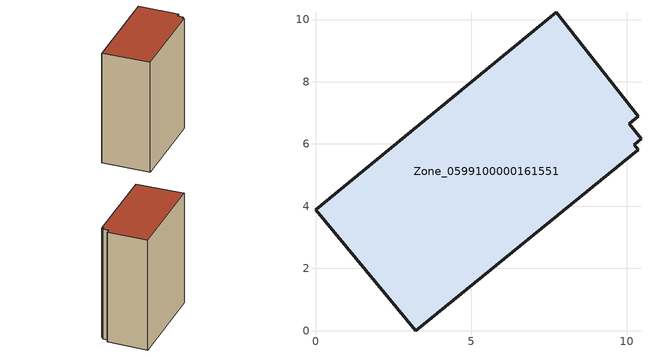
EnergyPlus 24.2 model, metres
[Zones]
Zone_0599100000161551
 floor ground (C_G): 7.74,10.23 10.37,6.89 10.09,6.65 10.46,6.17 10.25,5.98 10.38,5.82 3.22,0 0,3.89 z0
 wall outside (C_F): 3.22,0 10.38,5.82 10.25,5.98 10.46,6.17 10.09,6.65 10.37,6.89 7.74,10.23 0,3.89 3.22,0 z0:12.33
 roof outside (C_R): 10.37,6.89 7.74,10.23 0,3.89 3.22,0 10.38,5.82 10.25,5.98 10.46,6.17 10.09,6.65 z12.33
[BUILDING]
Pand.0599100000161551: North Axis=0; Terrain=City; Loads Convergence Tolerance Value=0.04; Temperature Convergence Tolerance Value=0.4; Solar Distribution=FullExterior; Maximum Number of Warmup Days=25; Minimum Number of Warmup Days=1
[Site:Location]
Rotterdam.The.Hague.AP_ZH_NLD Design_Conditions: Latitude=51.96; Longitude=4.45; Time Zone=1; Elevation=-4.5
[SITE:GROUNDTEMPERATURE:BUILDINGSURFACE]
18, 18, 18, 18, 18, 18, 18, 18, 18, 18, 18, 18
[MATERIAL] Thermal Absorptance=0.9; Solar Absorptance=0.7; Visible Absorptance=0.7
Name | Roughness | Thickness | Conductivity | Density | Specific Heat
G.TI.1946 | MediumSmooth | 0.15 | 1 | 540 | 1210
F.TI.1946 | Rough | 0.3 | 0.857143 | 1920 | 840
R.TI.1946 | MediumRough | 0.2 | 0.1 | 1500 | 1000
[CONSTRUCTION]
C_G: G.TI.1946
C_F: F.TI.1946
C_R: R.TI.1946
[ZONE]
Zone_0599100000161551: Type=1; Multiplier=1; Ceiling Height=Autocalculate; Volume=Autocalculate; Floor Area=autocalculate; Part of Total Floor Area=Yes
[ZONEINFILTRATION:DESIGNFLOWRATE]
Infil_Zone_0599100000161551: Zone or ZoneList or Space or SpaceList=Zone_0599100000161551; Schedule=AlwaysOn; Design Flow Rate Calculation Method=Flow/Area; Flow Rate per Floor Area=0.003; Constant Term Coefficient=1; Temperature Term Coefficient=0; Velocity Term Coefficient=0; Velocity Squared Term Coefficient=0
[HVACTEMPLATE:ZONE:IDEALLOADSAIRSYSTEM]
Zone_0599100000161551: Maximum Heating Supply Air Temperature=50; Minimum Cooling Supply Air Temperature=13; Maximum Heating Supply Air Humidity Ratio=0.0156; Minimum Cooling Supply Air Humidity Ratio=0.0077; Heating Limit=NoLimit; Cooling Limit=NoLimit; Dehumidification Control Type=ConstantSensibleHeatRatio; Cooling Sensible Heat Ratio=0.7; Dehumidification Setpoint=60; Humidification Control Type=None; Humidification Setpoint=30; Outdoor Air Method=None; Outdoor Air Flow Rate per Person=0.00944; Outdoor Air Flow Rate per Zone Floor Area=0; Outdoor Air Flow Rate per Zone=0; Demand Controlled Ventilation Type=None; Outdoor Air Economizer Type=NoEconomizer; Heat Recovery Type=None; Sensible Heat Recovery Effectiveness=0.7; Latent Heat Recovery Effectiveness=0.65
[ZONECONTROL:THERMOSTAT]
ThermostatControl_Zone_0599100000161551: Zone or ZoneList=Zone_0599100000161551; Control Type Schedule=DualSetpointControlType; Control 1=Thermostat_Zone_0599100000161551; Temperature Difference Between Cutout And Setpoint=0
[THERMOSTATSETPOINT:DUALSETPOINT]
Thermostat_Zone_0599100000161551: Heating Setpoint Temperature Schedule=HeatingSetpoint_Zone_0599100000161551; Cooling Setpoint Temperature Schedule=CoolingSetpoint_Zone_0599100000161551
[SCHEDULE:COMPACT]
HeatingSetpoint_Zone_0599100000161551: Through: 12/31, For: AllDays, Until: 24:00, 21
CoolingSetpoint_Zone_0599100000161551: Through: 12/31, For: AllDays, Until: 24:00, 24
DualSetpointControlType: Through: 12/31, For: AllDays, Until: 24:00, 4
AlwaysOn: Through: 12/31, For: AllDays, Until: 24:00, 1
